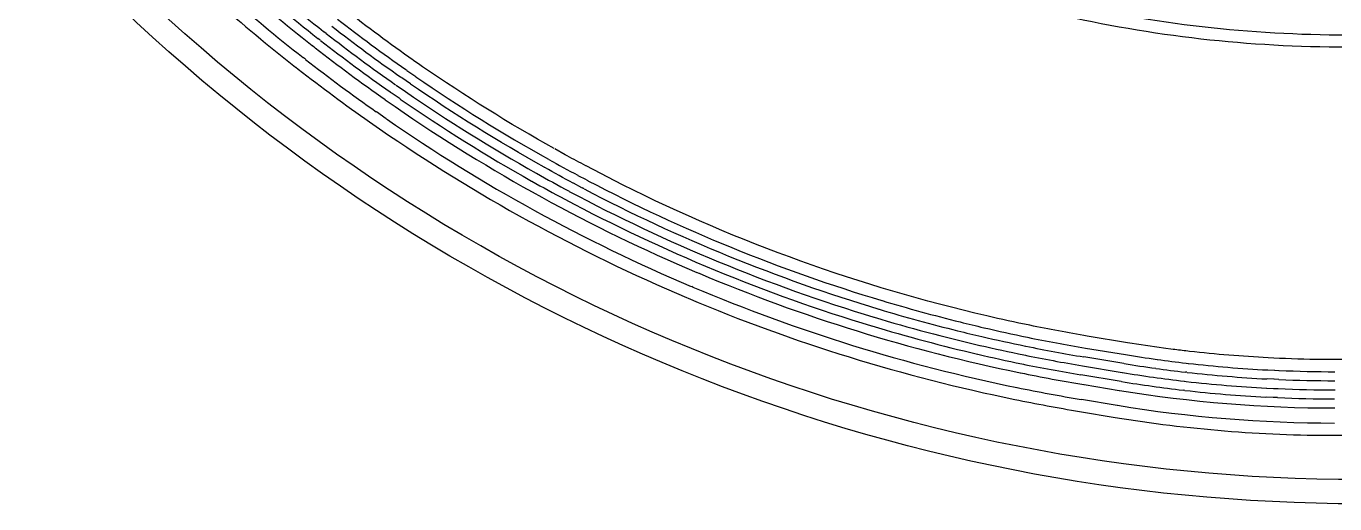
# Model space of a CAD drawing. Extents: x 1548 to 1929, y -174 to 95.
# Drawn here: x 1739.48 to 1750.48, y 36.25 to 40.27 of the extents above; entities that cross this region are included whole.
import ezdxf

# ---------------------------------------------------------------- set-up
doc = ezdxf.new("R2010")
doc.units = 0
doc.layers.add('gbr-dxf_layer0', color=7, linetype='Continuous')
doc.layers.add('gbr-outline-dxf_layer1', color=2, linetype='Continuous')

msp = doc.modelspace()

# ---------------------------------------------------------------- linework, layer by layer
at = {"layer": 'gbr-dxf_layer0'}
for p, q in [((1741.983, 40.222), (1742.002, 40.207)), ((1741.887, 40.103), (1741.908, 40.087)), ((1741.953, 40.148), (1741.934, 40.163)), ((1741.828, 39.988), (1741.812, 40)), ((1742.682, 39.893), (1742.756, 39.843)), ((1742.592, 39.771), (1742.669, 39.717)), ((1742.711, 39.781), (1742.638, 39.832)), ((1742.5, 39.648), (1742.582, 39.591)), ((1742.624, 39.655), (1742.55, 39.706)), ((1742.508, 39.488), (1742.426, 39.545)), ((1742.367, 39.462), (1742.451, 39.403)), ((1744.495, 38.932), (1744.189, 39.092)), ((1744.119, 39.012), (1744.188, 38.976)), ((1744.192, 38.974), (1744.203, 38.968)), ((1744.153, 38.908), (1744.082, 38.946)), ((1744.168, 38.9), (1744.156, 38.907)), ((1745.122, 38.195), (1745.136, 38.19)), ((1745.085, 38.073), (1745.077, 38.077)), ((1748.388, 37.56), (1748.724, 37.505)), ((1748.71, 37.43), (1748.374, 37.485)), ((1749.235, 37.433), (1749.251, 37.431)), ((1748.687, 37.279), (1748.349, 37.335)), ((1748.363, 37.409), (1748.697, 37.354)), ((1749.241, 37.356), (1749.229, 37.357)), ((1749.92, 37.376), (1749.978, 37.373)), ((1749.979, 37.373), (1750.013, 37.371)), ((1748.376, 37.253), (1748.671, 37.204)), ((1749.223, 37.204), (1749.209, 37.206)), ((1749.219, 37.281), (1749.234, 37.279)), ((1749.912, 37.223), (1749.968, 37.22)), ((1749.972, 37.297), (1749.915, 37.3)), ((1749.97, 37.22), (1750.006, 37.219)), ((1750.012, 37.295), (1749.974, 37.297)), ((1748.654, 37.078), (1748.353, 37.128)), ((1749.967, 37.144), (1749.907, 37.147)), ((1750.001, 37.143), (1749.969, 37.144))]:
    msp.add_line(p, q, dxfattribs=at)
at = {"layer": 'gbr-dxf_layer0', "linetype": 'Continuous'}
for points in [[(1790.415, 50.929, -0.006517), (1790.415, 50.925), (1790.415, 44.305, -0.014829), (1790.415, 44.295, -0.014825), (1790.415, 44.284), (1790.415, 42.266, -0.414217), (1789.618, 41.47), (1768.502, 41.47, 0.196007), (1766.612, 40.699, -0.196002), (1756.197, 36.453), (1750.697, 36.453, -0.196002), (1740.282, 40.699, 0.196006), (1738.392, 41.47), (1709.026, 41.47)], [(1742.735, 39.981, -0.012911), (1742.159, 40.407), (1742.145, 40.418, -0.011413), (1741.655, 40.819), (1741.496, 40.958)], [(1747.195, 40.624, 0.01338), (1747.774, 40.459, 0.008369), (1748.141, 40.37, 0.056686), (1750.59, 40.092), (1756.151, 40.092)], [(1743.921, 39.237, -0.023507), (1742.813, 39.926), (1742.778, 39.951), (1742.741, 39.976, 0.004032), (1742.736, 39.98)], [(1741.747, 39.922), (1741.767, 39.906, 0.012863), (1742.367, 39.462)], [(1744.08, 38.946, -0.004849), (1743.842, 39.077, -0.037925), (1743.837, 39.08, -0.023573), (1742.712, 39.78)], [(1744.187, 39.091), (1744.166, 39.103, -0.003175), (1744.011, 39.186), (1743.926, 39.234)], [(1756.638, 37.475), (1756.512, 37.47, -0.007922), (1756.072, 37.463), (1750.428, 37.463, -0.009517), (1750.019, 37.473), (1749.924, 37.478, -0.015429), (1749.263, 37.532), (1749.247, 37.534, -0.002901), (1749.124, 37.549), (1749.044, 37.56, -0.00713), (1748.741, 37.605), (1748.403, 37.661, -0.008774), (1747.919, 37.751, -0.006695), (1747.557, 37.83, -0.058884), (1744.495, 38.932)], [(1745.034, 37.984), (1745.048, 37.978, 0.049612), (1747.793, 37.128, 0.009441), (1748.337, 37.027), (1748.637, 36.977, 0.040793), (1750.485, 36.826), (1756.073, 36.826, 0.110715), (1762.273, 38.216), (1762.279, 38.22)]]:
    msp.add_lwpolyline(points, format="xyb", dxfattribs=at)
at = {"layer": 'gbr-dxf_layer0'}
for centre, radius, start, end in [((1750.695, 51.351), 14.134, 228.5408, 231.9369), ((1750.697, 51.35), 14.287, 228.5382, 231.9146), ((1750.695, 51.351), 14.21, 228.5522, 231.9303), ((1750.697, 51.35), 14.414, 228.5298, 231.9292), ((1750.699, 51.348), 14.516, 228.5188, 231.9178), ((1750.591, 50.999), 10.805, 257.0285, 269.9924), ((1750.697, 51.35), 13.981, 232.0461, 234.9696), ((1750.695, 51.351), 14.134, 232.0508, 234.9908), ((1750.697, 51.35), 14.057, 232.0395, 234.9812), ((1750.697, 51.35), 14.287, 232.0436, 234.9822), ((1750.695, 51.351), 14.21, 232.0444, 234.9842), ((1750.697, 51.35), 14.414, 232.0353, 234.9739), ((1742.46, 39.599), 0.293, 53.2314, 54.0465), ((1742.46, 39.599), 0.369, 52.9348, 54.5707), ((1750.696, 51.35), 13.981, 235.4011, 240.7877), ((1742.462, 39.597), 0.14, 52.877, 55.1032), ((1750.697, 51.35), 14.211, 235.3875, 240.6405), ((1750.697, 51.35), 14.134, 235.3937, 240.6468), ((1750.697, 51.349), 14.287, 235.3931, 247.0182), ((1750.697, 51.35), 14.516, 235.3888, 247.0337), ((1750.697, 51.349), 14.414, 235.3848, 247.0323), ((1750.716, 51.339), 13.981, 240.7067, 241.8384), ((1750.699, 51.349), 14.211, 240.6383, 241.9139), ((1750.699, 51.349), 14.134, 240.6451, 241.9208), ((1750.689, 51.336), 13.966, 242.3308, 253.2948), ((1750.69, 51.335), 14.118, 241.9322, 253.1964), ((1750.689, 51.336), 14.042, 242.342, 253.2884), ((1750.69, 51.335), 14.194, 241.9257, 253.2071), ((1750.697, 51.35), 14.287, 247.1038, 258.4579), ((1750.697, 51.35), 14.414, 247.0957, 258.45), ((1750.696, 51.35), 14.058, 253.2863, 256.0741), ((1750.696, 51.35), 13.981, 253.2925, 256.0804), ((1750.696, 51.35), 14.21, 253.2113, 256.9205), ((1750.696, 51.35), 14.134, 253.2006, 256.9263), ((1750.703, 51.348), 13.981, 256.0557, 256.8975), ((1750.703, 51.348), 14.058, 256.051, 256.8925), ((1750.707, 51.348), 14.058, 256.8811, 258.4145), ((1750.707, 51.348), 13.982, 256.8881, 258.4051), ((1750.72, 51.499), 14.133, 258.4882, 260.4989), ((1750.703, 51.349), 14.134, 256.9066, 258.434), ((1750.72, 51.499), 14.209, 258.4983, 260.4927), ((1750.703, 51.349), 14.211, 256.8995, 258.4272), ((1750.722, 51.499), 14.362, 258.4804, 260.4845), ((1750.722, 51.499), 14.285, 258.4868, 260.4906), ((1750.479, 48.211), 10.925, 260.694, 262.1083), ((1750.478, 48.211), 10.849, 260.7024, 262.1168), ((1750.481, 48.21), 10.849, 262.1133, 263.397), ((1750.483, 48.21), 10.849, 263.4902, 267.0189), ((1750.726, 51.498), 14.438, 258.4714, 260.6265), ((1750.484, 48.21), 11.002, 260.6657, 263.3948), ((1750.48, 48.21), 10.925, 262.1066, 263.411), ((1750.483, 48.21), 10.925, 263.4829, 267.0116), ((1750.49, 48.21), 10.849, 267.4936, 269.9768), ((1750.726, 51.498), 14.565, 258.4638, 260.619), ((1750.485, 48.21), 11.154, 260.6561, 270), ((1750.484, 48.21), 11.078, 260.6784, 263.3867), ((1750.481, 48.21), 11.078, 263.4865, 267.0181), ((1750.482, 48.21), 11.002, 263.4938, 267.0251), ((1750.49, 48.21), 11.002, 267.4884, 269.9786), ((1750.49, 48.21), 10.925, 267.5059, 269.969), ((1750.49, 48.21), 11.078, 267.4808, 269.9519), ((1750.485, 48.21), 11.281, 260.6725, 269.9873)]:
    msp.add_arc(centre, radius, start, end, dxfattribs=at)
at = {"layer": 'gbr-outline-dxf_layer1', "linetype": 'Continuous'}
msp.add_lwpolyline([(1706.798, 42.266), (1706.798, 53.866, -0.414215), (1707.798, 54.866), (1738.807, 54.866, -0.202312), (1749.623, 50.303, 0.202309), (1750.697, 49.85), (1756.197, 49.85, 0.202214), (1757.271, 50.303, -0.202322), (1768.087, 54.866), (1789.618, 54.866, -0.414215), (1790.618, 53.866), (1790.618, 42.266, -0.414215), (1789.618, 41.266), (1768.502, 41.266, 0.196009), (1766.754, 40.554, -0.196007), (1756.197, 36.25), (1750.697, 36.25, -0.196007), (1740.14, 40.554, 0.196013), (1738.392, 41.266), (1707.798, 41.266, -0.414215)], format="xyb", close=True, dxfattribs=at)

doc.saveas('drawing.dxf')
